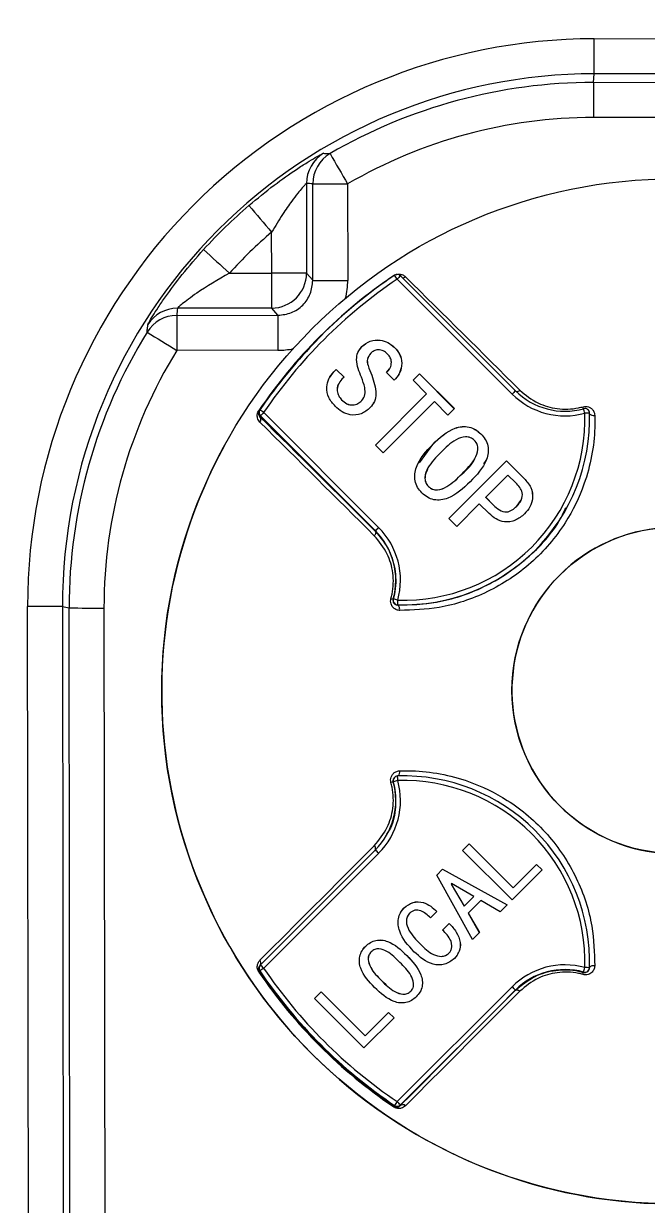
# Model space of a CAD drawing. Header units: millimetres. Extents: x 2301 to 4250, y 838 to 2217.
# Drawn here: x 2853 to 2879.8, y 1882.7 to 1933.4 of the extents above; entities that cross this region are included whole.
import ezdxf

# ---------------------------------------------------------------- set-up
doc = ezdxf.new("R2010")
doc.units = ezdxf.units.MM

msp = doc.modelspace()

# ---------------------------------------------------------------- linework, layer by layer
at = {"color": 7, "linetype": 'Continuous', "lineweight": 25}
for p, q in [((2877.503, 1932.774), (2924.477, 1932.834)), ((2924.477, 1931.329), (2877.502, 1931.269)), ((2877.472, 1930.898), (2877.502, 1931.269)), ((2877.472, 1930.898), (2925.051, 1930.958)), ((2925.05, 1929.454), (2877.471, 1929.393)), ((2865.158, 1926.566), (2865.163, 1922.713)), ((2865.432, 1922.404), (2865.427, 1926.543)), ((2866.923, 1926.541), (2866.929, 1922.402)), ((2863.666, 1922.715), (2863.664, 1924.473)), ((2861.852, 1922.713), (2863.666, 1922.715)), ((2865.163, 1922.713), (2865.432, 1922.404)), ((2868.904, 1922.599), (2868.902, 1922.603)), ((2873.982, 1917.524), (2869.049, 1922.456)), ((2869.19, 1922.597), (2874.123, 1917.665)), ((2863.665, 1921.212), (2859.62, 1921.206)), ((2863.935, 1920.903), (2863.665, 1921.212)), ((2859.596, 1920.898), (2863.935, 1920.903)), ((2863.934, 1919.4), (2859.596, 1919.394)), ((2867.411, 1919.373), (2867.535, 1919.559)), ((2867.535, 1919.559), (2867.535, 1919.56)), ((2867.823, 1919.155), (2867.823, 1919.154)), ((2868.924, 1919.53), (2868.925, 1919.531)), ((2868.591, 1918.445), (2868.72, 1918.611)), ((2868.726, 1918.606), (2868.727, 1918.607)), ((2866.152, 1918.222), (2866.334, 1918.474)), ((2866.334, 1918.475), (2866.435, 1918.576)), ((2866.334, 1918.474), (2866.435, 1918.575)), ((2866.334, 1918.474), (2866.334, 1918.475)), ((2866.435, 1918.576), (2866.768, 1918.243)), ((2866.435, 1918.575), (2866.435, 1918.576)), ((2866.435, 1918.575), (2866.768, 1918.242)), ((2866.768, 1918.243), (2866.681, 1918.156)), ((2867.955, 1918.329), (2867.955, 1918.33)), ((2868.925, 1918.113), (2868.592, 1918.446)), ((2869.735, 1918.113), (2870.01, 1918.388)), ((2869.735, 1918.113), (2870.01, 1918.387)), ((2870.314, 1917.534), (2869.735, 1918.113)), ((2870.01, 1918.388), (2871.501, 1916.897)), ((2870.01, 1918.387), (2870.01, 1918.388)), ((2870.01, 1918.387), (2871.5, 1916.896)), ((2866.546, 1917.981), (2866.546, 1917.98)), ((2866.666, 1917.272), (2866.667, 1917.273)), ((2867.535, 1917.243), (2867.535, 1917.244)), ((2867.611, 1917.345), (2867.611, 1917.346)), ((2868.114, 1915.334), (2870.314, 1917.534)), ((2868.115, 1915.334), (2870.314, 1917.533)), ((2870.647, 1917.201), (2868.447, 1915.001)), ((2870.314, 1917.533), (2870.314, 1917.534)), ((2871.226, 1916.622), (2870.647, 1917.201)), ((2863.146, 1916.824), (2863.125, 1916.786)), ((2863.18, 1916.587), (2863.16, 1916.55)), ((2868.113, 1911.654), (2863.18, 1916.587)), ((2863.322, 1916.729), (2868.254, 1911.796)), ((2871.501, 1916.897), (2871.226, 1916.622)), ((2872.644, 1915.811), (2872.644, 1915.812)), ((2861.645, 1915.316), (2861.644, 1915.315)), ((2868.447, 1915.001), (2868.114, 1915.334)), ((2870.008, 1914.576), (2870.574, 1915.362)), ((2870.574, 1915.362), (2870.575, 1915.363)), ((2871.269, 1912.179), (2873.744, 1914.654)), ((2871.27, 1912.179), (2873.744, 1914.653)), ((2872.415, 1914.813), (2872.416, 1914.814)), ((2873.744, 1914.654), (2874.497, 1913.901)), ((2873.744, 1914.653), (2873.744, 1914.654)), ((2873.744, 1914.653), (2874.496, 1913.9)), ((2870.345, 1914.309), (2870.345, 1914.307)), ((2871.833, 1914.103), (2871.834, 1914.104)), ((2873.802, 1914.046), (2872.847, 1913.091)), ((2874.135, 1913.713), (2873.802, 1914.046)), ((2870.386, 1913.553), (2870.387, 1913.554)), ((2874.496, 1913.9), (2874.497, 1913.901)), ((2872.846, 1913.09), (2872.847, 1913.091)), ((2872.846, 1913.09), (2873.179, 1912.757)), ((2872.847, 1913.091), (2873.18, 1912.758)), ((2872.572, 1912.816), (2871.602, 1911.846)), ((2872.992, 1912.396), (2872.572, 1912.816)), ((2873.179, 1912.757), (2873.18, 1912.758)), ((2874.178, 1912.713), (2874.357, 1912.949)), ((2874.178, 1912.713), (2874.178, 1912.714)), ((2874.361, 1912.946), (2874.361, 1912.948)), ((2876.322, 1912.632), (2876.324, 1912.635)), ((2871.602, 1911.846), (2871.269, 1912.179)), ((2868.106, 1911.641), (2868.113, 1911.654)), ((2868.877, 1908.72), (2868.882, 1908.73)), ((2869.069, 1908.476), (2869.064, 1908.468)), ((2853.251, 1863.187), (2853.194, 1908.402)), ((2854.691, 1908.4), (2854.749, 1863.184)), ((2854.691, 1908.4), (2854.975, 1908.343)), ((2855.034, 1862.443), (2854.975, 1908.343)), ((2856.472, 1908.341), (2856.531, 1862.44)), ((2874.829, 1908.161), (2874.827, 1908.158)), ((2868.882, 1900.881), (2868.877, 1900.872)), ((2868.899, 1901.031), (2868.894, 1901.022)), ((2863.18, 1893.024), (2868.113, 1897.957)), ((2868.255, 1897.816), (2863.322, 1892.883)), ((2871.854, 1897.934), (2872.14, 1898.219)), ((2873.976, 1895.812), (2871.854, 1897.934)), ((2871.855, 1897.933), (2872.139, 1898.218)), ((2872.139, 1898.218), (2872.14, 1898.219)), ((2872.139, 1898.218), (2874.025, 1896.332)), ((2872.14, 1898.219), (2874.025, 1896.333)), ((2874.025, 1896.333), (2875.03, 1897.338)), ((2874.025, 1896.332), (2875.03, 1897.337)), ((2875.03, 1897.338), (2875.266, 1897.102)), ((2875.03, 1897.337), (2875.03, 1897.338)), ((2875.03, 1897.337), (2875.265, 1897.102)), ((2870.75, 1896.879), (2870.998, 1897.127)), ((2870.75, 1896.879), (2870.998, 1897.126)), ((2872.276, 1894.113), (2870.75, 1896.879)), ((2870.998, 1897.127), (2873.765, 1895.601)), ((2870.998, 1897.126), (2870.998, 1897.127)), ((2870.998, 1897.126), (2873.764, 1895.601)), ((2875.266, 1897.102), (2873.976, 1895.812)), ((2871.383, 1896.519), (2871.358, 1896.495)), ((2871.358, 1896.494), (2871.358, 1896.495)), ((2871.358, 1896.495), (2871.916, 1895.539)), ((2871.358, 1896.494), (2871.916, 1895.538)), ((2872.338, 1895.961), (2871.383, 1896.519)), ((2874.025, 1896.332), (2874.025, 1896.333)), ((2871.916, 1895.539), (2872.338, 1895.961)), ((2871.916, 1895.538), (2872.338, 1895.96)), ((2872.636, 1895.787), (2872.09, 1895.242)), ((2872.338, 1895.96), (2872.338, 1895.961)), ((2873.467, 1895.304), (2872.636, 1895.787)), ((2869.193, 1895.269), (2869.348, 1895.476)), ((2869.348, 1895.476), (2869.348, 1895.477)), ((2870.75, 1895.316), (2870.477, 1895.043)), ((2871.916, 1895.538), (2871.916, 1895.539)), ((2873.765, 1895.601), (2873.467, 1895.304)), ((2869.503, 1895.135), (2869.502, 1895.134)), ((2870.998, 1894.522), (2871.284, 1894.807)), ((2870.998, 1894.521), (2871.283, 1894.807)), ((2871.283, 1894.807), (2871.284, 1894.807)), ((2872.09, 1895.242), (2872.574, 1894.41)), ((2872.09, 1895.241), (2872.09, 1895.242)), ((2872.09, 1895.241), (2872.573, 1894.41)), ((2872.574, 1894.41), (2872.276, 1894.113)), ((2867.698, 1893.826), (2867.699, 1893.827)), ((2870.043, 1893.913), (2870.043, 1893.914)), ((2867.861, 1893.494), (2867.861, 1893.493)), ((2869.46, 1893.43), (2869.46, 1893.43)), ((2871.271, 1893.529), (2871.271, 1893.53)), ((2871.337, 1893.617), (2871.337, 1893.618)), ((2863.146, 1892.979), (2863.126, 1892.941)), ((2863.156, 1892.771), (2863.135, 1892.732)), ((2877.272, 1892.803), (2877.277, 1892.812)), ((2868.38, 1892.35), (2868.381, 1892.351)), ((2877.043, 1892.706), (2877.048, 1892.715)), ((2865.503, 1891.582), (2865.788, 1891.867)), ((2865.503, 1891.582), (2865.788, 1891.866)), ((2865.788, 1891.867), (2867.674, 1889.982)), ((2865.788, 1891.866), (2865.788, 1891.867)), ((2865.788, 1891.866), (2867.673, 1889.981)), ((2869.05, 1887.156), (2873.982, 1892.088)), ((2874.123, 1891.946), (2869.191, 1887.014)), ((2869.633, 1891.891), (2869.634, 1891.892)), ((2869.703, 1891.984), (2869.703, 1891.985)), ((2874.116, 1891.933), (2874.123, 1891.946)), ((2867.624, 1889.461), (2865.503, 1891.582)), ((2868.914, 1890.751), (2867.624, 1889.461)), ((2867.673, 1889.981), (2868.678, 1890.986)), ((2867.674, 1889.982), (2868.679, 1890.987)), ((2868.678, 1890.986), (2868.679, 1890.987)), ((2868.678, 1890.986), (2868.914, 1890.75)), ((2868.679, 1890.987), (2868.914, 1890.751)), ((2867.673, 1889.981), (2867.674, 1889.982)), ((2868.916, 1886.951), (2868.937, 1886.989)), ((2869.191, 1887.014), (2869.17, 1886.977))]:
    msp.add_line(p, q, dxfattribs=at)
at = {"color": 7, "linetype": 'Continuous', "lineweight": 25, "flags": 128}
for points in [[(2868.106, 1911.641), (2868.117, 1911.625), (2868.125, 1911.605), (2868.127, 1911.582), (2868.124, 1911.556), (2868.117, 1911.529), (2868.105, 1911.501), (2868.089, 1911.472), (2868.069, 1911.445)], [(2869.154, 1908.239), (2869.156, 1908.281), (2869.153, 1908.323), (2869.146, 1908.362), (2869.135, 1908.397), (2869.121, 1908.426), (2869.104, 1908.449), (2869.084, 1908.462), (2869.064, 1908.468)], [(2863.164, 1893.223), (2863.648, 1893.708), (2864.172, 1894.234), (2864.735, 1894.798), (2865.335, 1895.4), (2865.97, 1896.036), (2866.639, 1896.706), (2867.339, 1897.408), (2868.069, 1898.139)], [(2869.17, 1886.977), (2869.659, 1887.467), (2870.187, 1887.997), (2870.755, 1888.566), (2871.359, 1889.172), (2872, 1889.813), (2872.674, 1890.489), (2873.38, 1891.196), (2874.116, 1891.933)], [(2874.311, 1891.897), (2873.581, 1891.165), (2872.881, 1890.464), (2872.212, 1889.794), (2871.577, 1889.157), (2870.977, 1888.556), (2870.414, 1887.992), (2869.89, 1887.466), (2869.406, 1886.98)], [(2874.116, 1891.933), (2874.132, 1891.945), (2874.152, 1891.952), (2874.175, 1891.955), (2874.201, 1891.952), (2874.228, 1891.945), (2874.256, 1891.933), (2874.284, 1891.917), (2874.311, 1891.897)]]:
    msp.add_lwpolyline(points, dxfattribs=at)
at = {"color": 7, "linetype": 'Continuous', "lineweight": 25}
for centre, radius in [((2844.219, 1942.897), 94.663), ((2880.949, 1904.764), 22), ((2880.971, 1904.804), 7)]:
    msp.add_circle(centre, radius, dxfattribs=at)
for centre, radius, start, end in [((2844.48, 1943.373), 86.736, 352.83814, 187.30792), ((2844.481, 1943.376), 86.27, 352.83813, 187.30793), ((2844.489, 1943.39), 81.714, 352.48125, 187.66482), ((2844.489, 1943.391), 80.681, 352.48124, 187.66483), ((2877.534, 1908.433), 24.34, 90.0729, 180.0733), ((2648.358, 1932.115), 229.146, 359.78854, 0.16471), ((2877.531, 1908.429), 22.841, 90.0729, 180.0733), ((2877.5, 1908.372), 22.526, 90.073, 120.1942), ((3106.616, 1930.052), 229.146, 179.78854, 180.16471), ((2877.498, 1908.367), 21.026, 90.073, 120.1942), ((2866.658, 1926.568), 1.5, 120.9004, 180.0791), ((2866.927, 1926.545), 1.5, 120.2348, 180.0784), ((2977.487, 1991.299), 128.133, 209.68621, 210.35808), ((2844.22, 1942.897), 96.559, 279.97048, 350.17569), ((2866.402, 2054.966), 128.427, 269.56503, 270.23272), ((2844.217, 1942.892), 98.356, 279.97048, 350.17569), ((2844.2, 1942.859), 98.896, 279.98751, 350.15867), ((2877.519, 1908.407), 22.717, 130.7605, 137.5867), ((2951.963, 2001.069), 116.892, 220.20401, 220.94006), ((2877.517, 1908.402), 21.218, 130.7605, 137.5867), ((2937.459, 2006.018), 112.5, 227.00878, 227.77326), ((2625.444, 1922.054), 238.223, 359.79747, 0.15912), ((2863.661, 1922.713), 1.501, 270.1565, 359.9897), ((2864.188, 1794.289), 128.427, 89.56503, 90.23272), ((2880.95, 1904.767), 21.524, 124.0388, 145.961), ((2880.972, 1904.806), 21.5, 124.0388, 145.961), ((2880.972, 1904.806), 21.3, 124.0388, 145.961), ((2866.407, 2050.827), 128.427, 269.56503, 270.23272), ((2869.049, 1922.456), 0.2, 45, 124.0387), ((2856.09, 1913.763), 15.606, 33.8554, 34.5885), ((2903.714, 1887.862), 48.973, 134.8254, 135.0585), ((2869.283, 1922.72), 0.205, 267.1317, 306.9163), ((1365.656, 402.673), 2138.062, 45.120496, 45.305718), ((2859.622, 1919.706), 1.5, 90.0617, 147.6626), ((2859.598, 1919.398), 1.5, 90.0625, 148.3288), ((3097.817, 1920.056), 238.223, 179.79747, 180.15912), ((3102.156, 1920.061), 238.223, 179.79747, 180.15912), ((2877.5, 1908.372), 22.525, 148.3693, 180.0734), ((2916.533, 2012.531), 109.162, 237.77422, 238.56156), ((2880.951, 1904.767), 21.5, 135.4966, 144.9591), ((2877.498, 1908.367), 21.026, 148.3693, 180.0734), ((2908.647, 1882.93), 48.973, 134.8254, 135.0585), ((2876.244, 1919.786), 3, 225.0001, 285.5307), ((2874.169, 1917.838), 0.208, 266.7147, 313.2395), ((2876.245, 1919.787), 3.2, 225.0001, 285.5307), ((2863.853, 1917.916), 1.326, 236.1268, 237.1374), ((2863.322, 1916.728), 0.2, 145.9611, 225.0003), ((2855.446, 1905.159), 13.996, 55.7563, 56.5748), ((2898.805, 1881.175), 50.231, 134.943, 135.1719), ((2869.305, 1916.473), 8, 268.3091, 1.6907), ((2869.305, 1916.473), 7.8, 268.3091, 1.6907), ((2875.375, 1916.53), 1.706, 12.3082, 15.2426), ((2877.101, 1916.703), 0.2, 1.6908, 105.5308), ((2857.987, 1911.443), 19.825, 15.3864, 15.9629), ((2877.625, 1900.651), 16.061, 91.1568, 91.869), ((2877.47, 1916.826), 0.223, 221.2379, 284.0475), ((1347.134, 384.259), 2155.516, 45.120496, 45.305718), ((2863.023, 1916.43), 0.182, 320.4944, 41.2611), ((1359.413, 396.43), 2138.062, 45.120496, 45.305718), ((2880.948, 1904.762), 22, 151.3369, 314.9998), ((2903.738, 1876.243), 50.231, 134.943, 135.1719), ((2865.991, 1909.533), 3, 344.4692, 45.0002), ((2865.992, 1909.534), 3.2, 344.4692, 45.0002), ((2880.971, 1904.804), 7, 331.6014, 298.3984), ((2868.962, 1909.325), 0.611, 252.9597, 261.9573), ((2869.075, 1908.676), 0.2, 164.4693, 268.3094), ((2865.179, 1894.845), 14.37, 74.2697, 75.0678), ((2837.964, 1909.545), 31.123, 358.032, 358.4014), ((2853.718, 1784.926), 123.477, 89.54842, 90.24317), ((2855.948, 2031.817), 123.477, 269.54842, 270.24317), ((2843.941, 1942.529), 99, 279.79751, 336.85186), ((2865.991, 1900.078), 3, 314.9999, 15.5312), ((2865.992, 1900.079), 3.2, 314.9999, 15.5312), ((2869.006, 1900.107), 0.776, 99.6173, 106.7139), ((2869.075, 1900.935), 0.2, 151.3366, 195.5312), ((2874.285, 1882.001), 19.639, 105.3852, 105.9701), ((2869.075, 1900.935), 0.2, 91.6903, 151.3365), ((2869.305, 1893.138), 8, 358.3097, 91.6905), ((2841.791, 1900.18), 27.294, 1.5856, 2.0041), ((2869.305, 1893.139), 7.8, 358.3097, 91.6905), ((2868.927, 1901.301), 0.233, 314.9979, 13.1653), ((2867.951, 1898.01), 0.175, 343.7918, 47.3057), ((2857.977, 1887.609), 14.485, 44.8022, 45.5925), ((2863.322, 1892.883), 0.2, 135, 214.0393), ((2880.509, 1867.35), 30.779, 123.946, 124.3195), ((2880.972, 1904.806), 21.5, 214.0392, 235.961), ((2863.01, 1893.103), 0.194, 339.9645, 37.9045), ((2853.044, 1882.676), 14.485, 44.8022, 45.5925), ((2880.972, 1904.806), 21.3, 214.0392, 235.961), ((2876.245, 1889.826), 3.2, 74.4689, 134.9998), ((2876.244, 1889.825), 3, 74.4689, 134.9998), ((2817.162, 1909.514), 62.197, 344.33018, 344.51506), ((2877.101, 1892.908), 0.2, 254.4688, 331.3364), ((2876.693, 1877.353), 15.561, 87.7583, 88.4935), ((2877.101, 1892.908), 0.2, 331.3365, 358.3096), ((2877.47, 1892.767), 0.223, 75.835, 138.8867), ((2862.282, 1893.955), 1.491, 303.932, 304.8772), ((2880.951, 1904.767), 21.524, 214.0392, 235.961), ((2880.951, 1904.767), 21.5, 214.0392, 235.961), ((2876.325, 1892.822), 0.727, 343.2111, 350.8053), ((2863.699, 1881.734), 14.593, 44.4102, 45.1963), ((2862.825, 1891.039), 7.336, 325.9394, 326.1318), ((2994.054, 1802.655), 150.885, 145.94203, 146.01825), ((2869.049, 1887.155), 0.2, 235.9609, 314.9997), ((2858.766, 1876.802), 14.593, 44.4102, 45.1963), ((2869.29, 1886.841), 0.182, 50.4045, 131.2845)]:
    msp.add_arc(centre, radius, start, end, dxfattribs=at)
for centre, major_axis, ratio, start_param, end_param in [((2865.503, 1908.352), (18.523, -8.534), 0.872864, 1.956989, 1.970468), ((2863.927, 1922.402), (2.13, -2.118), 0.998777, 0.525219, 0.783378), ((2877.45, 1920.136), (2.699, 22.426), 0.790259, 1.618099, 1.631806), ((2863.927, 1922.402), (2.13, -2.118), 0.998777, 5.496985, 5.717104)]:
    msp.add_ellipse(centre, major_axis=major_axis, ratio=ratio, start_param=start_param, end_param=end_param, dxfattribs=at)
for points, knots in [([(2862.687, 1925.614), (2863.049, 1925.914), (2863.742, 1926.488), (2864.606, 1927.09), (2865.19, 1927.465), (2865.556, 1927.683), (2865.819, 1927.83), (2865.865, 1927.847), (2865.887, 1927.855)], [0, 0, 0, 0, 0.261011, 0.499827, 0.627982, 0.750196, 0.876565, 1, 1, 1, 1]), ([(2865.887, 1927.855), (2865.94, 1927.853), (2866.035, 1927.849), (2866.13, 1927.844), (2866.172, 1927.841)], [0, 0, 0, 0, 0.56, 1, 1, 1, 1]), ([(2865.158, 1926.566), (2865.146, 1926.556), (2865.121, 1926.537), (2864.981, 1926.379), (2864.779, 1926.135), (2864.486, 1925.753), (2864.098, 1925.194), (2863.819, 1924.731), (2863.664, 1924.473)], [0, 0, 0, 0, 0.10721, 0.222265, 0.351564, 0.499668, 0.722148, 1, 1, 1, 1]), ([(2858.354, 1920.509), (2858.365, 1920.533), (2858.387, 1920.584), (2858.553, 1920.861), (2858.79, 1921.233), (2859.193, 1921.824), (2859.831, 1922.687), (2860.432, 1923.371), (2860.747, 1923.729)], [0, 0, 0, 0, 0.121771, 0.249165, 0.373404, 0.500705, 0.738683, 1, 1, 1, 1]), ([(2861.852, 1922.713), (2861.366, 1922.43), (2860.732, 1922.062), (2860.096, 1921.6), (2859.829, 1921.392), (2859.654, 1921.246), (2859.631, 1921.219), (2859.62, 1921.206)], [0, 0, 0, 0, 0.4983579, 0.6495274, 0.7799517, 0.8944395, 1, 1, 1, 1]), ([(2868.902, 1922.603), (2868.922, 1922.615), (2868.967, 1922.642), (2869.051, 1922.668), (2869.17, 1922.676), (2869.3, 1922.643), (2869.37, 1922.586), (2869.406, 1922.556)], [0, 0, 0, 0, 0.0853698, 0.1907986, 0.3564235, 0.6664713, 1, 1, 1, 1]), ([(2863.935, 1920.903), (2864.131, 1920.926), (2864.524, 1920.971), (2865.02, 1921.318), (2865.366, 1921.815), (2865.41, 1922.208), (2865.432, 1922.404)], [0, 0, 0, 0, 0.250154, 0.5, 0.749846, 1, 1, 1, 1]), ([(2858.321, 1920.185), (2858.327, 1920.246), (2858.338, 1920.354), (2858.349, 1920.461), (2858.354, 1920.509)], [0, 0, 0, 0, 0.56, 1, 1, 1, 1]), ([(2867.535, 1919.56), (2867.65, 1919.653), (2867.878, 1919.837), (2868.3, 1919.86), (2868.663, 1919.754), (2868.837, 1919.605), (2868.925, 1919.531)], [0, 0, 0, 0, 0.279601, 0.558878, 0.779376, 1, 1, 1, 1]), ([(2867.535, 1919.559), (2867.649, 1919.652), (2867.878, 1919.836), (2868.3, 1919.859), (2868.662, 1919.753), (2868.837, 1919.604), (2868.924, 1919.53)], [0, 0, 0, 0, 0.279601, 0.558878, 0.779376, 1, 1, 1, 1]), ([(2867.521, 1918.243), (2867.417, 1918.489), (2867.273, 1918.833), (2867.339, 1919.316), (2867.47, 1919.479), (2867.535, 1919.56)], [0, 0, 0, 0, 0.560027, 0.780079, 1, 1, 1, 1]), ([(2867.841, 1919.144), (2867.814, 1919.105), (2867.734, 1918.988), (2867.809, 1918.681), (2867.899, 1918.463), (2867.955, 1918.329)], [0, 0, 0, 0, 0.157374, 0.483178, 1, 1, 1, 1]), ([(2867.912, 1919.271), (2867.853, 1919.192), (2867.736, 1919.036), (2867.803, 1918.684), (2867.897, 1918.464), (2867.955, 1918.33)], [0, 0, 0, 0, 0.278312, 0.557355, 1, 1, 1, 1]), ([(2868.635, 1919.242), (2868.577, 1919.292), (2868.461, 1919.393), (2868.244, 1919.439), (2868.048, 1919.389), (2867.957, 1919.31), (2867.912, 1919.271)], [0, 0, 0, 0, 0.280393, 0.559545, 0.779457, 1, 1, 1, 1]), ([(2868.592, 1918.446), (2868.65, 1918.508), (2868.766, 1918.632), (2868.815, 1918.872), (2868.767, 1919.09), (2868.679, 1919.191), (2868.635, 1919.242)], [0, 0, 0, 0, 0.279799, 0.5597317, 0.7795238, 1, 1, 1, 1]), ([(2868.924, 1919.53), (2869.026, 1919.416), (2869.228, 1919.19), (2869.262, 1918.758), (2869.192, 1918.479), (2869.114, 1918.374), (2869.106, 1918.363)], [0, 0, 0, 0, 0.3486085, 0.6938715, 0.9682775, 1, 1, 1, 1]), ([(2868.925, 1919.531), (2869.026, 1919.418), (2869.227, 1919.192), (2869.268, 1918.756), (2869.149, 1918.386), (2868.999, 1918.204), (2868.925, 1918.113)], [0, 0, 0, 0, 0.280576, 0.558458, 0.779312, 1, 1, 1, 1]), ([(2866.392, 1916.998), (2866.289, 1917.117), (2866.084, 1917.352), (2866, 1917.795), (2866.097, 1918.193), (2866.255, 1918.381), (2866.334, 1918.475)], [0, 0, 0, 0, 0.280466, 0.559432, 0.779595, 1, 1, 1, 1]), ([(2866.681, 1918.156), (2866.62, 1918.085), (2866.498, 1917.944), (2866.464, 1917.676), (2866.526, 1917.442), (2866.62, 1917.33), (2866.667, 1917.273)], [0, 0, 0, 0, 0.280123, 0.558679, 0.779337, 1, 1, 1, 1]), ([(2867.535, 1917.244), (2867.589, 1917.328), (2867.696, 1917.498), (2867.659, 1917.863), (2867.573, 1918.099), (2867.521, 1918.243)], [0, 0, 0, 0, 0.277254, 0.55795, 1, 1, 1, 1]), ([(2867.955, 1918.33), (2868.047, 1918.067), (2868.176, 1917.701), (2868.101, 1917.198), (2867.965, 1917.026), (2867.897, 1916.94)], [0, 0, 0, 0, 0.559726, 0.780043, 1, 1, 1, 1]), ([(2867.955, 1918.329), (2868.042, 1918.068), (2868.165, 1917.705), (2868.123, 1917.269), (2868.04, 1917.154), (2868.021, 1917.128)], [0, 0, 0, 0, 0.661317, 0.921622, 1, 1, 1, 1]), ([(2866.553, 1917.975), (2866.542, 1917.96), (2866.475, 1917.872), (2866.467, 1917.674), (2866.525, 1917.442), (2866.619, 1917.329), (2866.666, 1917.272)], [0, 0, 0, 0, 0.0716848, 0.4308957, 0.7154444, 1, 1, 1, 1]), ([(2874.311, 1917.687), (2874.558, 1917.484), (2875.004, 1917.116), (2875.904, 1916.857), (2876.591, 1916.87), (2876.955, 1916.962), (2877.021, 1916.979)], [0, 0, 0, 0, 0.356926, 0.645588, 0.935957, 1, 1, 1, 1]), ([(2866.666, 1917.272), (2866.735, 1917.21), (2866.872, 1917.086), (2867.136, 1917.036), (2867.368, 1917.103), (2867.479, 1917.197), (2867.535, 1917.243)], [0, 0, 0, 0, 0.280691, 0.558757, 0.779281, 1, 1, 1, 1]), ([(2866.667, 1917.273), (2866.736, 1917.211), (2866.873, 1917.087), (2867.137, 1917.037), (2867.369, 1917.104), (2867.48, 1917.198), (2867.535, 1917.244)], [0, 0, 0, 0, 0.280691, 0.558757, 0.779281, 1, 1, 1, 1]), ([(2863.164, 1916.314), (2863.121, 1916.369), (2863.055, 1916.452), (2863.041, 1916.608), (2863.061, 1916.709), (2863.086, 1916.771), (2863.108, 1916.805), (2863.114, 1916.815)], [0, 0, 0, 0, 0.49351, 0.746512, 0.851032, 0.956489, 1, 1, 1, 1]), ([(2863.135, 1916.802), (2863.131, 1916.797), (2863.124, 1916.785), (2863.116, 1916.767), (2863.106, 1916.741), (2863.098, 1916.693), (2863.107, 1916.616), (2863.138, 1916.577), (2863.16, 1916.55)], [0, 0, 0, 0, 0.027585, 0.06173, 0.104186, 0.195407, 0.452144, 1, 1, 1, 1]), ([(2867.897, 1916.94), (2867.773, 1916.838), (2867.526, 1916.632), (2867.059, 1916.599), (2866.672, 1916.747), (2866.485, 1916.915), (2866.392, 1916.998)], [0, 0, 0, 0, 0.2798432, 0.5586107, 0.7789801, 1, 1, 1, 1]), ([(2877.524, 1916.609), (2877.526, 1916.431), (2877.536, 1915.474), (2877.24, 1913.873), (2876.269, 1911.859), (2874.854, 1910.197), (2872.942, 1908.945), (2870.959, 1908.294), (2869.718, 1908.256), (2869.154, 1908.239)], [0, 0, 0, 0, 0.043937, 0.236293, 0.372822, 0.535728, 0.69861, 0.863201, 1, 1, 1, 1]), ([(2877.021, 1916.979), (2877.061, 1916.986), (2877.141, 1917.001), (2877.26, 1916.976), (2877.369, 1916.92), (2877.46, 1916.826), (2877.514, 1916.717), (2877.521, 1916.639), (2877.524, 1916.609)], [0, 0, 0, 0, 0.1540842, 0.3077863, 0.4712038, 0.6571656, 0.8674974, 1, 1, 1, 1]), ([(2870.574, 1915.362), (2870.871, 1915.644), (2871.242, 1915.996), (2871.831, 1916.138), (2872.133, 1916.119), (2872.418, 1916.009), (2872.569, 1915.877), (2872.644, 1915.811)], [0, 0, 0, 0, 0.4989816, 0.6242715, 0.7495146, 0.8746656, 1, 1, 1, 1]), ([(2870.575, 1915.363), (2870.871, 1915.645), (2871.243, 1915.997), (2871.831, 1916.139), (2872.134, 1916.12), (2872.419, 1916.01), (2872.569, 1915.878), (2872.644, 1915.812)], [0, 0, 0, 0, 0.498982, 0.624271, 0.749515, 0.874666, 1, 1, 1, 1]), ([(2872.369, 1915.537), (2872.313, 1915.581), (2872.199, 1915.669), (2871.907, 1915.706), (2871.426, 1915.526), (2871.124, 1915.22), (2870.922, 1915.016)], [0, 0, 0, 0, 0.12479, 0.249939, 0.498148, 1, 1, 1, 1]), ([(2872.644, 1915.812), (2872.71, 1915.737), (2872.842, 1915.587), (2872.951, 1915.303), (2872.964, 1915.002), (2872.813, 1914.418), (2872.462, 1914.051), (2872.181, 1913.756)], [0, 0, 0, 0, 0.125297, 0.250413, 0.375603, 0.500878, 1, 1, 1, 1]), ([(2872.644, 1915.811), (2872.71, 1915.736), (2872.841, 1915.586), (2872.952, 1915.301), (2872.959, 1915.003), (2872.913, 1914.73), (2872.803, 1914.6), (2872.758, 1914.547)], [0, 0, 0, 0, 0.2132337, 0.426159, 0.6392085, 0.8524053, 1, 1, 1, 1]), ([(2870.112, 1913.279), (2870.045, 1913.355), (2869.912, 1913.506), (2869.805, 1913.795), (2869.791, 1914.099), (2869.939, 1914.69), (2870.292, 1915.064), (2870.575, 1915.363)], [0, 0, 0, 0, 0.125331, 0.250454, 0.375688, 0.500998, 1, 1, 1, 1]), ([(2871.834, 1914.104), (2872.036, 1914.304), (2872.338, 1914.604), (2872.533, 1915.076), (2872.501, 1915.367), (2872.413, 1915.48), (2872.369, 1915.537)], [0, 0, 0, 0, 0.501886, 0.750204, 0.875265, 1, 1, 1, 1]), ([(2870.922, 1915.016), (2870.716, 1914.811), (2870.408, 1914.506), (2870.224, 1914.022), (2870.254, 1913.727), (2870.342, 1913.611), (2870.387, 1913.554)], [0, 0, 0, 0, 0.5017682, 0.7501482, 0.8752477, 1, 1, 1, 1]), ([(2871.833, 1914.103), (2872.058, 1914.295), (2872.301, 1914.503), (2872.394, 1914.795), (2872.402, 1914.818)], [0, 0, 0, 0, 0.923833, 1, 1, 1, 1]), ([(2870.355, 1914.304), (2870.303, 1914.188), (2870.222, 1914.005), (2870.254, 1913.726), (2870.342, 1913.61), (2870.386, 1913.553)], [0, 0, 0, 0, 0.4666796, 0.7337104, 1, 1, 1, 1]), ([(2870.386, 1913.553), (2870.443, 1913.509), (2870.558, 1913.421), (2870.853, 1913.396), (2871.327, 1913.594), (2871.63, 1913.899), (2871.833, 1914.103)], [0, 0, 0, 0, 0.1246976, 0.2497105, 0.4981951, 1, 1, 1, 1]), ([(2870.387, 1913.554), (2870.444, 1913.51), (2870.559, 1913.422), (2870.854, 1913.397), (2871.328, 1913.595), (2871.631, 1913.9), (2871.834, 1914.104)], [0, 0, 0, 0, 0.124698, 0.249711, 0.498195, 1, 1, 1, 1]), ([(2872.181, 1913.756), (2871.885, 1913.475), (2871.514, 1913.123), (2870.929, 1912.965), (2870.626, 1912.974), (2870.338, 1913.08), (2870.187, 1913.212), (2870.112, 1913.279)], [0, 0, 0, 0, 0.499139, 0.624435, 0.749618, 0.874706, 1, 1, 1, 1]), ([(2874.178, 1912.714), (2874.254, 1912.794), (2874.404, 1912.952), (2874.454, 1913.37), (2874.256, 1913.583), (2874.135, 1913.713)], [0, 0, 0, 0, 0.282451, 0.559256, 1, 1, 1, 1]), ([(2874.496, 1913.9), (2874.602, 1913.778), (2874.813, 1913.535), (2874.898, 1913.065), (2874.789, 1912.8), (2874.742, 1912.684)], [0, 0, 0, 0, 0.360842, 0.719563, 1, 1, 1, 1]), ([(2874.497, 1913.901), (2874.603, 1913.779), (2874.816, 1913.534), (2874.891, 1913.07), (2874.763, 1912.667), (2874.595, 1912.477), (2874.511, 1912.381)], [0, 0, 0, 0, 0.280396, 0.559143, 0.779226, 1, 1, 1, 1]), ([(2869.064, 1908.468), (2869.618, 1908.485), (2870.836, 1908.522), (2872.794, 1909.159), (2874.647, 1910.401), (2875.832, 1911.671), (2876.208, 1912.488), (2876.284, 1912.651)], [0, 0, 0, 0, 0.205467, 0.452076, 0.695634, 0.939127, 1, 1, 1, 1]), ([(2873.179, 1912.757), (2873.259, 1912.684), (2873.417, 1912.538), (2873.721, 1912.427), (2873.991, 1912.54), (2874.116, 1912.656), (2874.178, 1912.713)], [0, 0, 0, 0, 0.281274, 0.559341, 0.778877, 1, 1, 1, 1]), ([(2873.18, 1912.758), (2873.259, 1912.684), (2873.417, 1912.539), (2873.722, 1912.428), (2873.992, 1912.541), (2874.116, 1912.656), (2874.178, 1912.714)], [0, 0, 0, 0, 0.281274, 0.559341, 0.778877, 1, 1, 1, 1]), ([(2874.511, 1912.381), (2874.388, 1912.276), (2874.141, 1912.066), (2873.674, 1912.003), (2873.276, 1912.143), (2873.086, 1912.312), (2872.992, 1912.396)], [0, 0, 0, 0, 0.2801765, 0.5589609, 0.7791484, 1, 1, 1, 1]), ([(2868.106, 1911.641), (2868.326, 1911.375), (2868.728, 1910.893), (2869.008, 1909.922), (2868.994, 1909.184), (2868.895, 1908.791), (2868.877, 1908.72)], [0, 0, 0, 0, 0.354055, 0.642771, 0.935325, 1, 1, 1, 1]), ([(2868.783, 1908.741), (2868.8, 1908.807), (2868.892, 1909.171), (2868.904, 1909.857), (2868.643, 1910.756), (2868.273, 1911.199), (2868.069, 1911.445)], [0, 0, 0, 0, 0.0640427, 0.3544119, 0.6430739, 1, 1, 1, 1]), ([(2869.154, 1908.239), (2869.096, 1908.248), (2868.986, 1908.266), (2868.857, 1908.37), (2868.784, 1908.498), (2868.762, 1908.63), (2868.776, 1908.706), (2868.783, 1908.741)], [0, 0, 0, 0, 0.257956, 0.484914, 0.703585, 0.864278, 1, 1, 1, 1]), ([(2868.877, 1908.72), (2868.873, 1908.702), (2868.866, 1908.662), (2868.879, 1908.594), (2868.916, 1908.531), (2868.98, 1908.481), (2869.035, 1908.472), (2869.064, 1908.468)], [0, 0, 0, 0, 0.1132161, 0.2576182, 0.4754186, 0.7185181, 1, 1, 1, 1]), ([(2868.877, 1900.872), (2868.895, 1900.801), (2868.995, 1900.408), (2868.997, 1899.678), (2868.84, 1898.974), (2868.633, 1898.695), (2868.595, 1898.643)], [0, 0, 0, 0, 0.09096, 0.502412, 0.908467, 1, 1, 1, 1]), ([(2868.783, 1900.85), (2868.776, 1900.89), (2868.761, 1900.97), (2868.786, 1901.089), (2868.842, 1901.198), (2868.936, 1901.289), (2869.046, 1901.343), (2869.124, 1901.351), (2869.154, 1901.354)], [0, 0, 0, 0, 0.1540842, 0.3077863, 0.4712038, 0.6571656, 0.8674974, 1, 1, 1, 1]), ([(2868.896, 1901.021), (2868.89, 1901.011), (2868.876, 1900.986), (2868.87, 1900.95), (2868.869, 1900.909), (2868.873, 1900.889), (2868.877, 1900.872)], [0, 0, 0, 0, 0.258892, 0.64325, 0.700638, 1, 1, 1, 1]), ([(2869.154, 1901.354), (2869.333, 1901.356), (2870.292, 1901.366), (2871.897, 1901.071), (2873.913, 1900.101), (2875.576, 1898.686), (2876.827, 1896.774), (2877.473, 1894.79), (2877.508, 1893.548), (2877.524, 1892.984)], [0, 0, 0, 0, 0.043937, 0.236293, 0.372822, 0.535728, 0.69861, 0.863201, 1, 1, 1, 1]), ([(2868.069, 1898.139), (2868.273, 1898.386), (2868.643, 1898.832), (2868.904, 1899.733), (2868.892, 1900.42), (2868.8, 1900.784), (2868.783, 1900.85)], [0, 0, 0, 0, 0.356926, 0.645588, 0.935957, 1, 1, 1, 1]), ([(2869.77, 1893.592), (2869.521, 1893.863), (2869.147, 1894.269), (2869.062, 1894.921), (2869.171, 1895.271), (2869.289, 1895.408), (2869.348, 1895.477)], [0, 0, 0, 0, 0.499696, 0.74909, 0.87448, 1, 1, 1, 1]), ([(2869.348, 1895.477), (2869.469, 1895.568), (2869.711, 1895.749), (2870.152, 1895.733), (2870.498, 1895.561), (2870.666, 1895.398), (2870.75, 1895.316)], [0, 0, 0, 0, 0.278841, 0.558038, 0.778714, 1, 1, 1, 1]), ([(2869.348, 1895.476), (2869.469, 1895.567), (2869.71, 1895.749), (2870.151, 1895.732), (2870.497, 1895.56), (2870.666, 1895.397), (2870.75, 1895.315)], [0, 0, 0, 0, 0.278841, 0.558038, 0.778714, 1, 1, 1, 1]), ([(2870.477, 1895.043), (2870.348, 1895.162), (2870.187, 1895.311), (2869.935, 1895.38), (2869.804, 1895.376), (2869.681, 1895.327), (2869.617, 1895.27), (2869.584, 1895.242)], [0, 0, 0, 0, 0.498979, 0.624378, 0.749538, 0.874643, 1, 1, 1, 1]), ([(2869.584, 1895.241), (2869.543, 1895.189), (2869.461, 1895.087), (2869.426, 1894.821), (2869.588, 1894.381), (2869.86, 1894.101), (2870.043, 1893.913)], [0, 0, 0, 0, 0.1248378, 0.2497691, 0.4988414, 1, 1, 1, 1]), ([(2869.584, 1895.242), (2869.543, 1895.19), (2869.462, 1895.088), (2869.426, 1894.822), (2869.588, 1894.382), (2869.861, 1894.102), (2870.043, 1893.914)], [0, 0, 0, 0, 0.124838, 0.249769, 0.498841, 1, 1, 1, 1]), ([(2871.283, 1894.807), (2871.391, 1894.686), (2871.605, 1894.446), (2871.777, 1894.027), (2871.762, 1893.674), (2871.663, 1893.535), (2871.637, 1893.499)], [0, 0, 0, 0, 0.3280039, 0.6537284, 0.910096, 1, 1, 1, 1]), ([(2871.284, 1894.807), (2871.391, 1894.687), (2871.603, 1894.448), (2871.784, 1894.025), (2871.741, 1893.595), (2871.585, 1893.394), (2871.507, 1893.294)], [0, 0, 0, 0, 0.281285, 0.560616, 0.780468, 1, 1, 1, 1]), ([(2871.271, 1893.53), (2871.302, 1893.567), (2871.362, 1893.643), (2871.392, 1893.786), (2871.394, 1893.931), (2871.304, 1894.207), (2871.134, 1894.382), (2870.998, 1894.522)], [0, 0, 0, 0, 0.12486, 0.249907, 0.375198, 0.50038, 1, 1, 1, 1]), ([(2868.083, 1892.053), (2867.842, 1892.308), (2867.54, 1892.626), (2867.418, 1893.131), (2867.434, 1893.39), (2867.528, 1893.634), (2867.642, 1893.763), (2867.699, 1893.827)], [0, 0, 0, 0, 0.498982, 0.624271, 0.749515, 0.874666, 1, 1, 1, 1]), ([(2867.53, 1893.598), (2867.533, 1893.607), (2867.567, 1893.696), (2867.636, 1893.765), (2867.698, 1893.826)], [0, 0, 0, 0, 0.100028, 1, 1, 1, 1]), ([(2867.698, 1893.826), (2867.762, 1893.883), (2867.89, 1893.996), (2868.134, 1894.089), (2868.392, 1894.101), (2868.892, 1893.971), (2869.207, 1893.67), (2869.46, 1893.43)], [0, 0, 0, 0, 0.125297, 0.250413, 0.375603, 0.500878, 1, 1, 1, 1]), ([(2867.699, 1893.827), (2867.763, 1893.884), (2867.891, 1893.997), (2868.135, 1894.09), (2868.393, 1894.102), (2868.893, 1893.972), (2869.208, 1893.671), (2869.46, 1893.43)], [0, 0, 0, 0, 0.125297, 0.250413, 0.375603, 0.500878, 1, 1, 1, 1]), ([(2870.043, 1893.914), (2870.216, 1893.745), (2870.474, 1893.491), (2870.89, 1893.37), (2871.131, 1893.415), (2871.225, 1893.492), (2871.271, 1893.53)], [0, 0, 0, 0, 0.501015, 0.749845, 0.874961, 1, 1, 1, 1]), ([(2870.043, 1893.913), (2870.215, 1893.744), (2870.474, 1893.49), (2870.889, 1893.369), (2871.131, 1893.414), (2871.224, 1893.491), (2871.271, 1893.529)], [0, 0, 0, 0, 0.5010148, 0.7498451, 0.8749605, 1, 1, 1, 1]), ([(2867.868, 1893.489), (2867.856, 1893.472), (2867.809, 1893.406), (2867.793, 1893.193), (2867.94, 1892.783), (2868.204, 1892.524), (2868.38, 1892.35)], [0, 0, 0, 0, 0.045128, 0.1816684, 0.4524697, 1, 1, 1, 1]), ([(2867.934, 1893.592), (2867.897, 1893.543), (2867.821, 1893.446), (2867.789, 1893.196), (2867.944, 1892.783), (2868.206, 1892.524), (2868.381, 1892.351)], [0, 0, 0, 0, 0.12479, 0.249939, 0.498148, 1, 1, 1, 1]), ([(2869.162, 1893.133), (2868.991, 1893.306), (2868.734, 1893.565), (2868.329, 1893.732), (2868.079, 1893.704), (2867.983, 1893.629), (2867.934, 1893.592)], [0, 0, 0, 0, 0.5018858, 0.7502037, 0.8752646, 1, 1, 1, 1]), ([(2869.46, 1893.43), (2869.702, 1893.177), (2870.004, 1892.859), (2870.138, 1892.357), (2870.131, 1892.097), (2870.04, 1891.851), (2869.926, 1891.721), (2869.87, 1891.657)], [0, 0, 0, 0, 0.499133, 0.624424, 0.749622, 0.874708, 1, 1, 1, 1]), ([(2869.46, 1893.43), (2869.702, 1893.175), (2870.005, 1892.857), (2870.136, 1892.357), (2870.135, 1892.1), (2870.066, 1891.948), (2870.033, 1891.875)], [0, 0, 0, 0, 0.576422, 0.721114, 0.865699, 1, 1, 1, 1]), ([(2871.507, 1893.294), (2871.372, 1893.196), (2871.101, 1893), (2870.398, 1893.025), (2870.021, 1893.365), (2869.77, 1893.592)], [0, 0, 0, 0, 0.249589, 0.500012, 1, 1, 1, 1]), ([(2863.114, 1892.718), (2863.102, 1892.738), (2863.076, 1892.783), (2863.05, 1892.867), (2863.042, 1892.986), (2863.076, 1893.116), (2863.134, 1893.186), (2863.164, 1893.223)], [0, 0, 0, 0, 0.08537, 0.190799, 0.356423, 0.666471, 1, 1, 1, 1]), ([(2863.127, 1892.94), (2863.124, 1892.936), (2863.109, 1892.915), (2863.099, 1892.87), (2863.101, 1892.812), (2863.113, 1892.773), (2863.124, 1892.749), (2863.131, 1892.738), (2863.135, 1892.732)], [0, 0, 0, 0, 0.111236, 0.580475, 0.802832, 0.920422, 0.953078, 1, 1, 1, 1]), ([(2869.634, 1891.892), (2869.671, 1891.941), (2869.747, 1892.04), (2869.768, 1892.293), (2869.598, 1892.699), (2869.337, 1892.959), (2869.162, 1893.133)], [0, 0, 0, 0, 0.124691, 0.249737, 0.498265, 1, 1, 1, 1]), ([(2874.116, 1891.933), (2874.383, 1892.154), (2874.867, 1892.556), (2875.84, 1892.837), (2876.579, 1892.823), (2876.971, 1892.724), (2877.043, 1892.706)], [0, 0, 0, 0, 0.354055, 0.642771, 0.935325, 1, 1, 1, 1]), ([(2877.524, 1892.984), (2877.515, 1892.925), (2877.497, 1892.816), (2877.392, 1892.686), (2877.264, 1892.613), (2877.132, 1892.591), (2877.056, 1892.605), (2877.021, 1892.612)], [0, 0, 0, 0, 0.257956, 0.484914, 0.703585, 0.864278, 1, 1, 1, 1]), ([(2877.043, 1892.706), (2877.06, 1892.703), (2877.101, 1892.695), (2877.168, 1892.708), (2877.232, 1892.744), (2877.258, 1892.784), (2877.271, 1892.804)], [0, 0, 0, 0, 0.161346, 0.367135, 0.677525, 1, 1, 1, 1]), ([(2868.38, 1892.35), (2868.555, 1892.174), (2868.817, 1891.91), (2869.232, 1891.752), (2869.485, 1891.778), (2869.584, 1891.854), (2869.633, 1891.891)], [0, 0, 0, 0, 0.5016983, 0.750126, 0.8752545, 1, 1, 1, 1]), ([(2868.381, 1892.351), (2868.556, 1892.175), (2868.818, 1891.911), (2869.232, 1891.753), (2869.485, 1891.779), (2869.584, 1891.854), (2869.634, 1891.892)], [0, 0, 0, 0, 0.501698, 0.750126, 0.875254, 1, 1, 1, 1]), ([(2877.021, 1892.612), (2876.955, 1892.629), (2876.591, 1892.721), (2875.904, 1892.733), (2875.004, 1892.471), (2874.558, 1892.101), (2874.311, 1891.897)], [0, 0, 0, 0, 0.064043, 0.354412, 0.643074, 1, 1, 1, 1]), ([(2869.87, 1891.657), (2869.804, 1891.599), (2869.674, 1891.486), (2869.427, 1891.393), (2869.166, 1891.382), (2868.66, 1891.508), (2868.339, 1891.811), (2868.083, 1892.053)], [0, 0, 0, 0, 0.125329, 0.250449, 0.375699, 0.501004, 1, 1, 1, 1]), ([(2869.406, 1886.98), (2869.35, 1886.937), (2869.267, 1886.872), (2869.11, 1886.857), (2869.008, 1886.878), (2868.946, 1886.902), (2868.912, 1886.924), (2868.902, 1886.93)], [0, 0, 0, 0, 0.49351, 0.746512, 0.851032, 0.956489, 1, 1, 1, 1]), ([(2868.916, 1886.951), (2868.921, 1886.948), (2868.933, 1886.94), (2868.951, 1886.932), (2868.977, 1886.923), (2869.025, 1886.914), (2869.103, 1886.923), (2869.143, 1886.955), (2869.17, 1886.977)], [0, 0, 0, 0, 0.027585, 0.06173, 0.104186, 0.195407, 0.452144, 1, 1, 1, 1])]:
    msp.add_open_spline(points, degree=3, knots=knots, dxfattribs=at)

doc.saveas('drawing.dxf')
